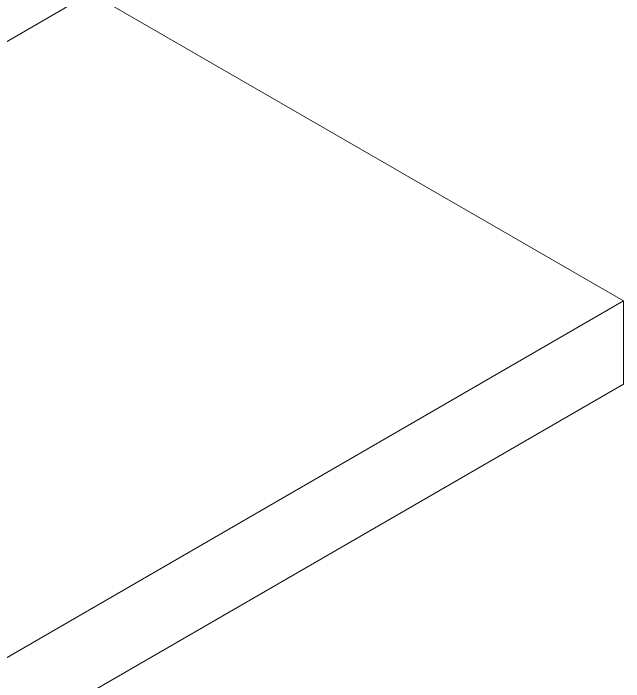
# Model space of a CAD drawing. Header units: millimetres. Extents: x 39 to 459, y 26 to 647.
# Drawn here: x 191.2 to 209.17, y 213.08 to 232.75 of the extents above; entities that cross this region are included whole.
import ezdxf

# ---------------------------------------------------------------- set-up
doc = ezdxf.new("R2010")
doc.units = ezdxf.units.MM
doc.layers.add('ANTET', color=7, linetype='Continuous')

# ---------------------------------------------------------------- blocks, each defined once
blk = doc.blocks.new('Kayıt Montajı')
at = {"color": 7, "linetype": 'Continuous', "lineweight": 15}
for p, q in [((11318.227, 2109.33), (11344.744, 2124.637)), ((11344.744, 2106.51), (11329.043, 2115.574)), ((11318.227, 2091.203), (11344.744, 2106.51)), ((11344.744, 2104.061), (11344.744, 2106.51)), ((11318.227, 2088.753), (11344.744, 2104.061))]:
    blk.add_line(p, q, dxfattribs=at)

msp = doc.modelspace()

# ---------------------------------------------------------------- block references
at = {"layer": 'ANTET', "color": 0}
msp.add_blockref('Kayıt Montajı', (-11135.57, -1882.226), dxfattribs=at)

doc.saveas('drawing.dxf')
